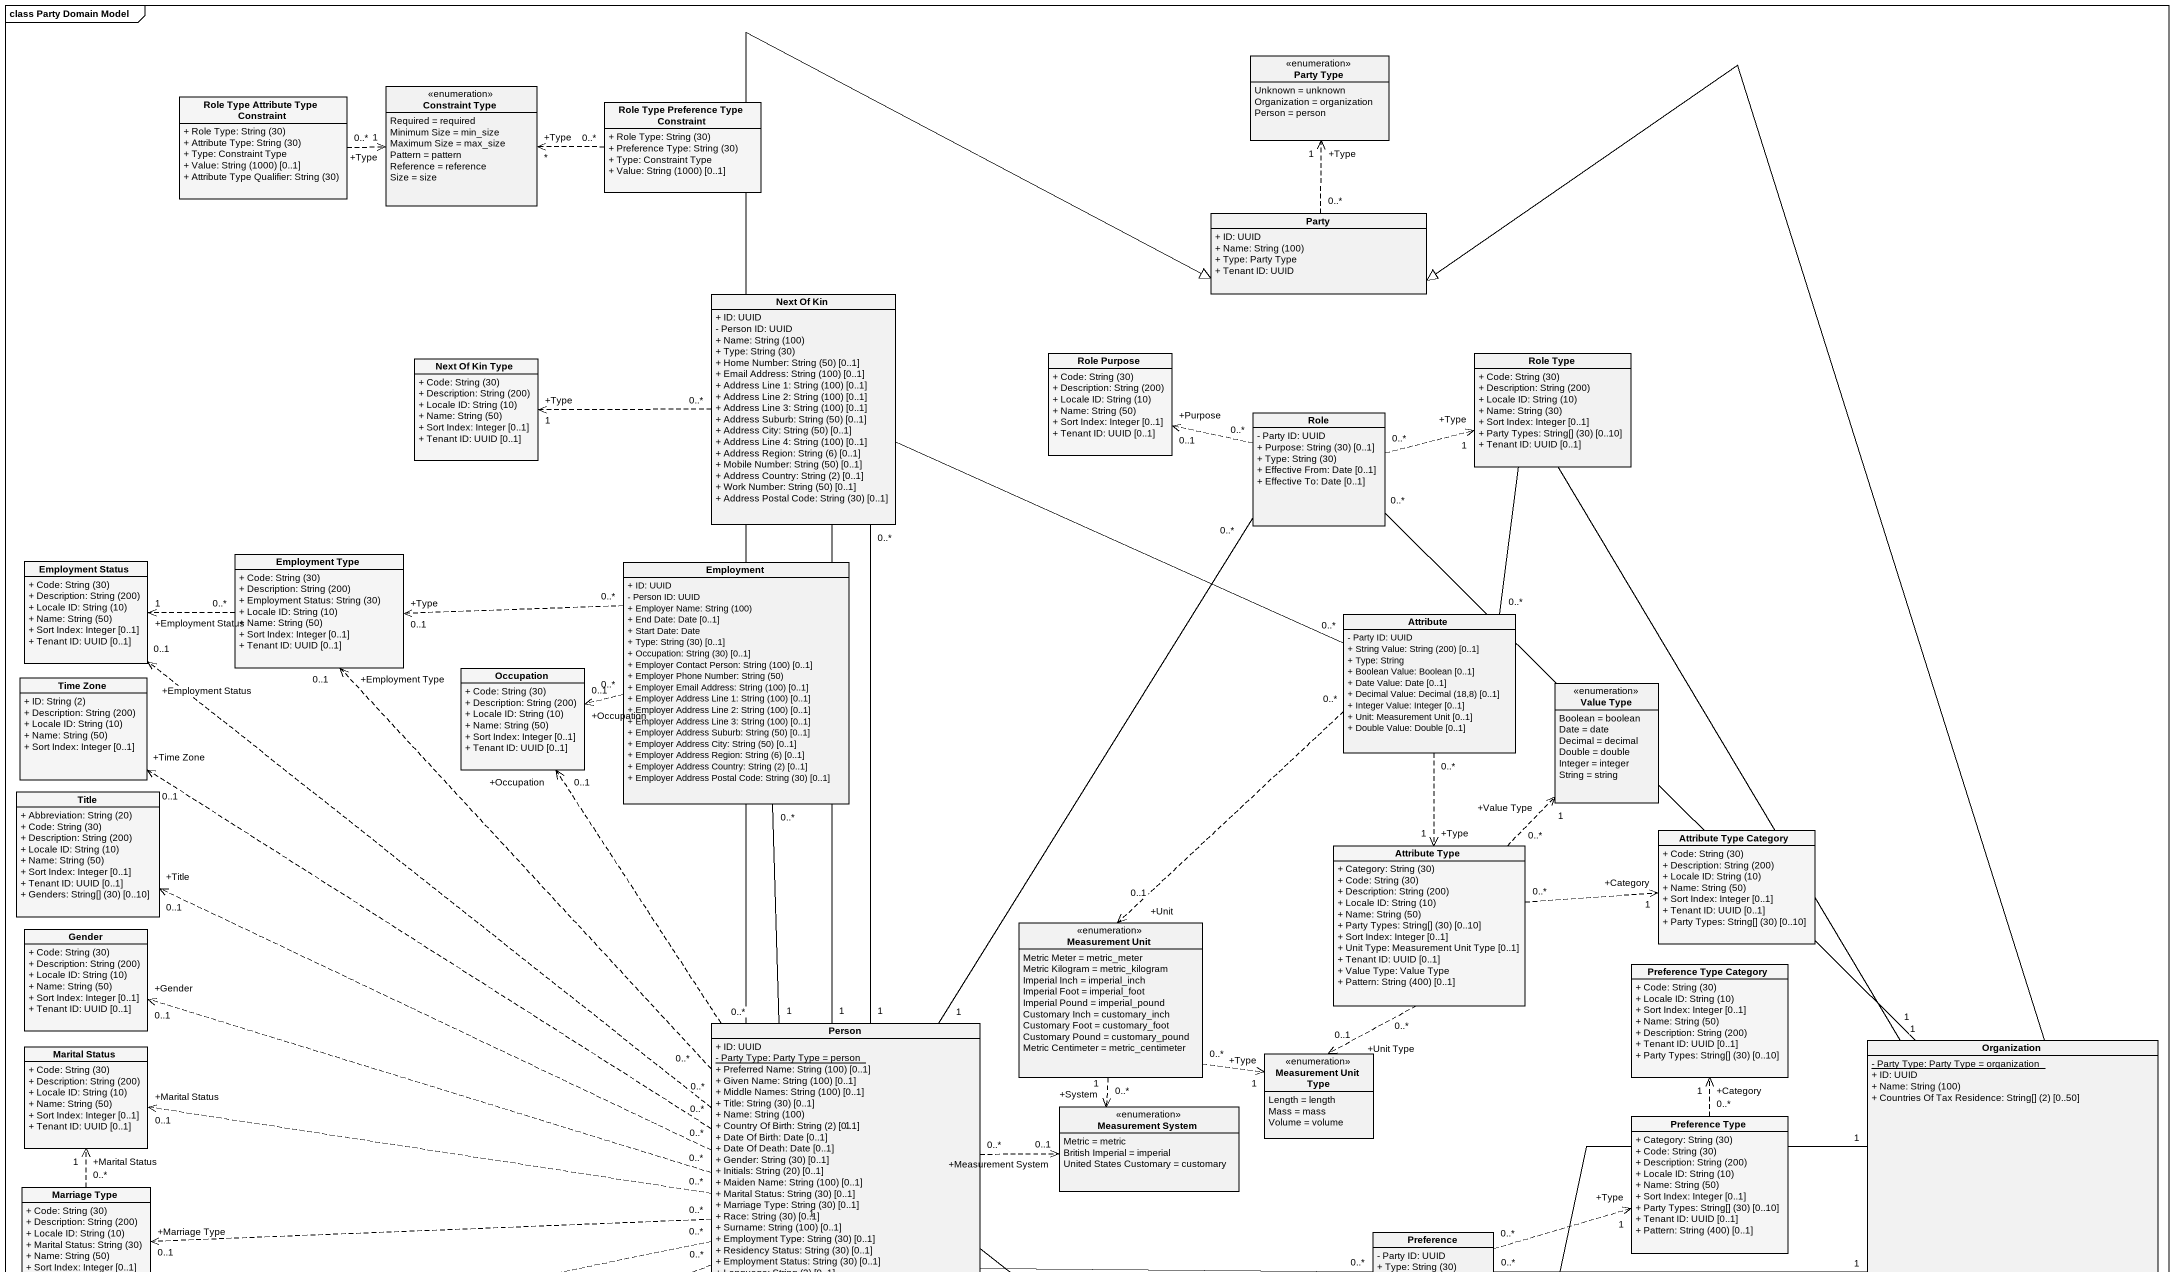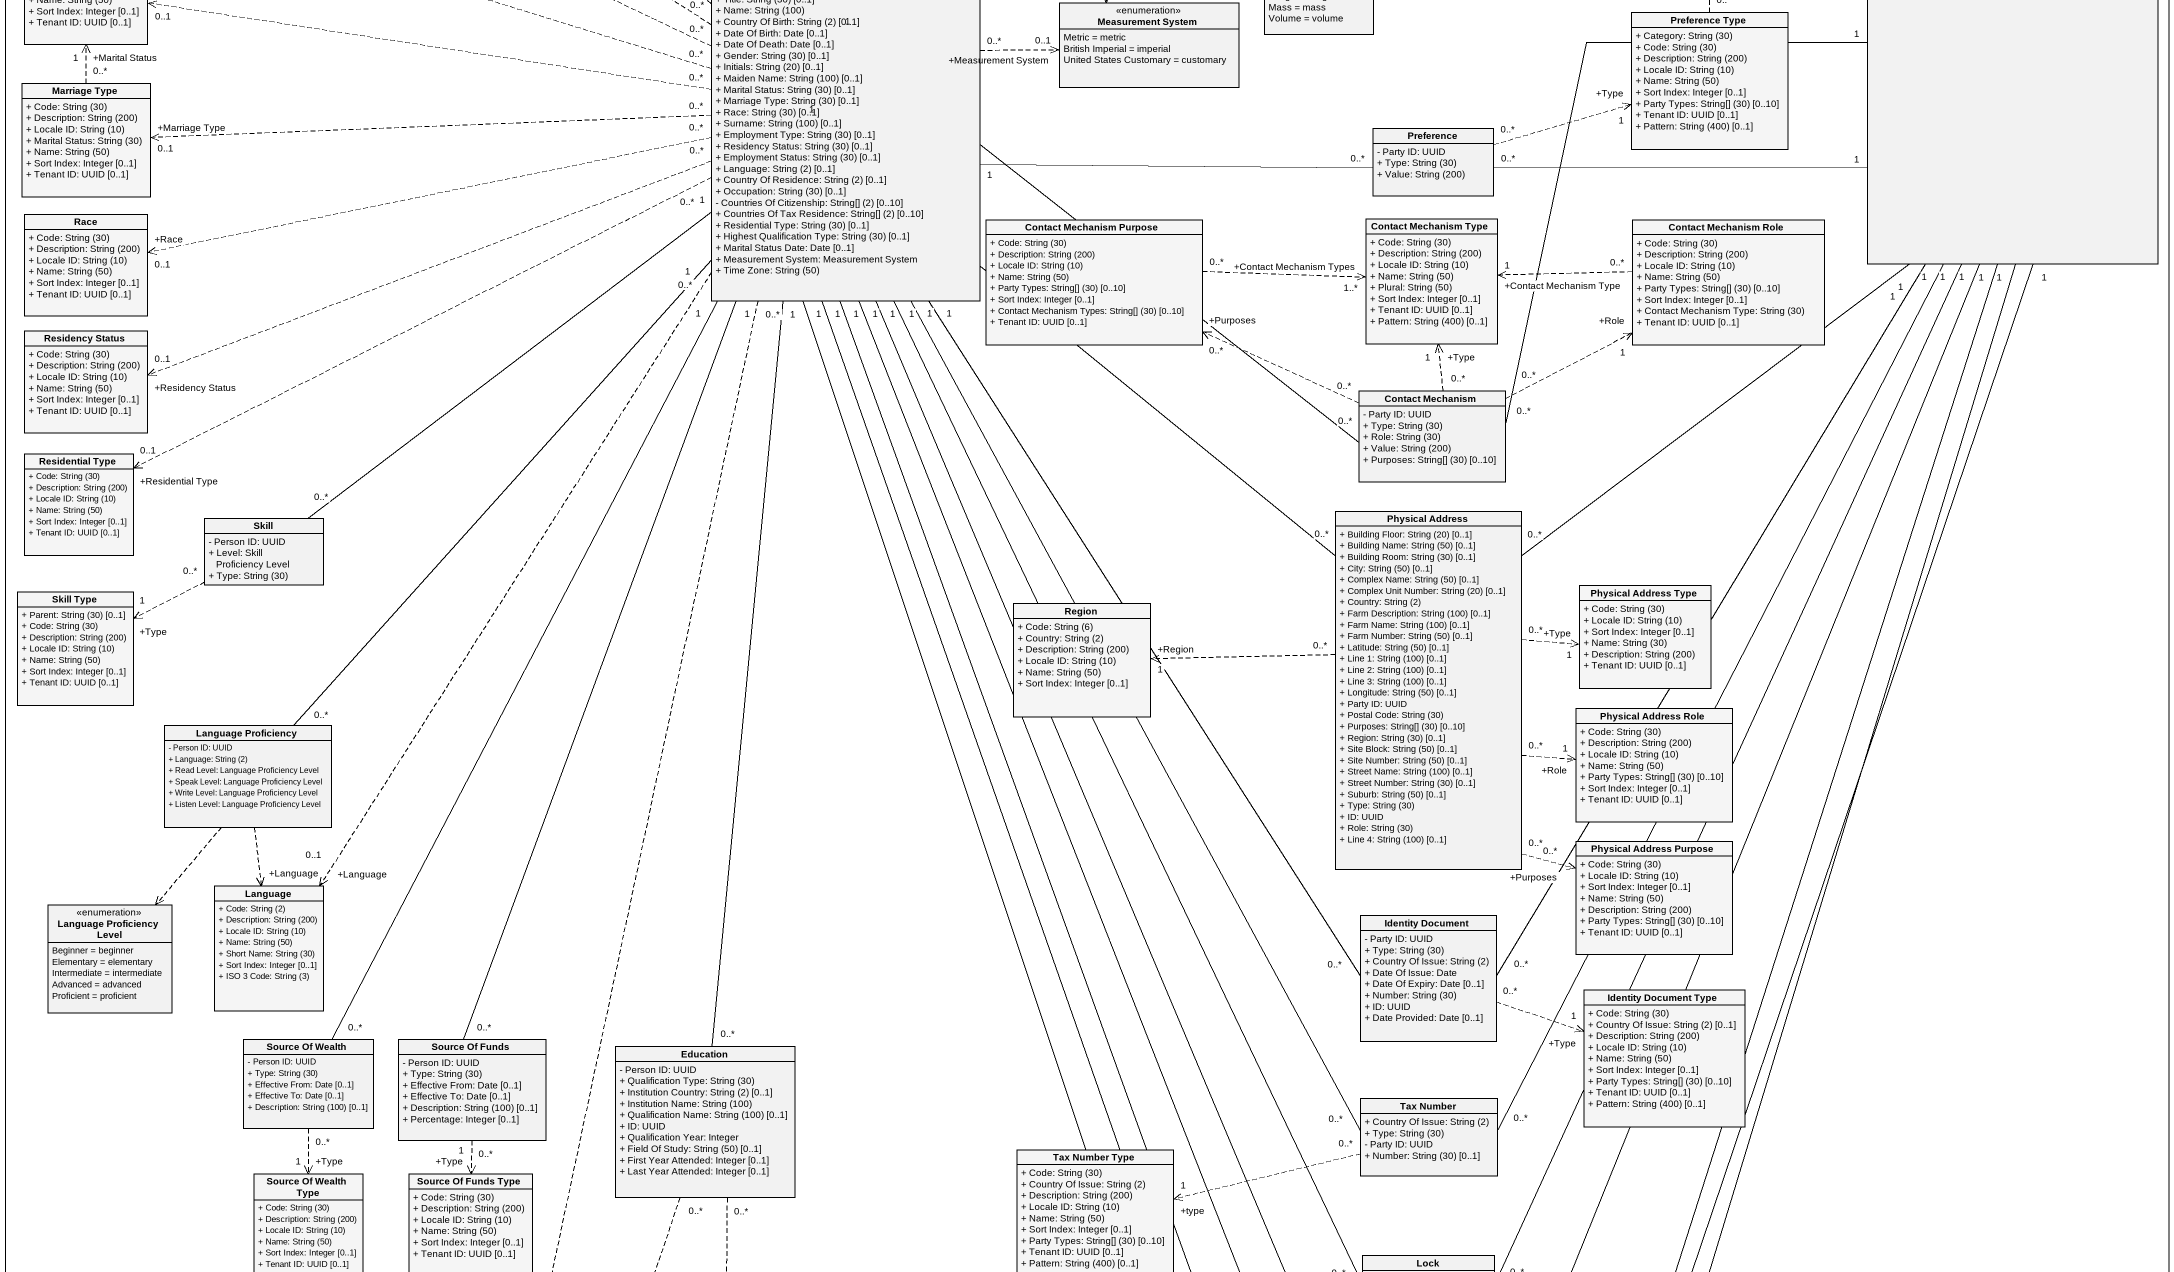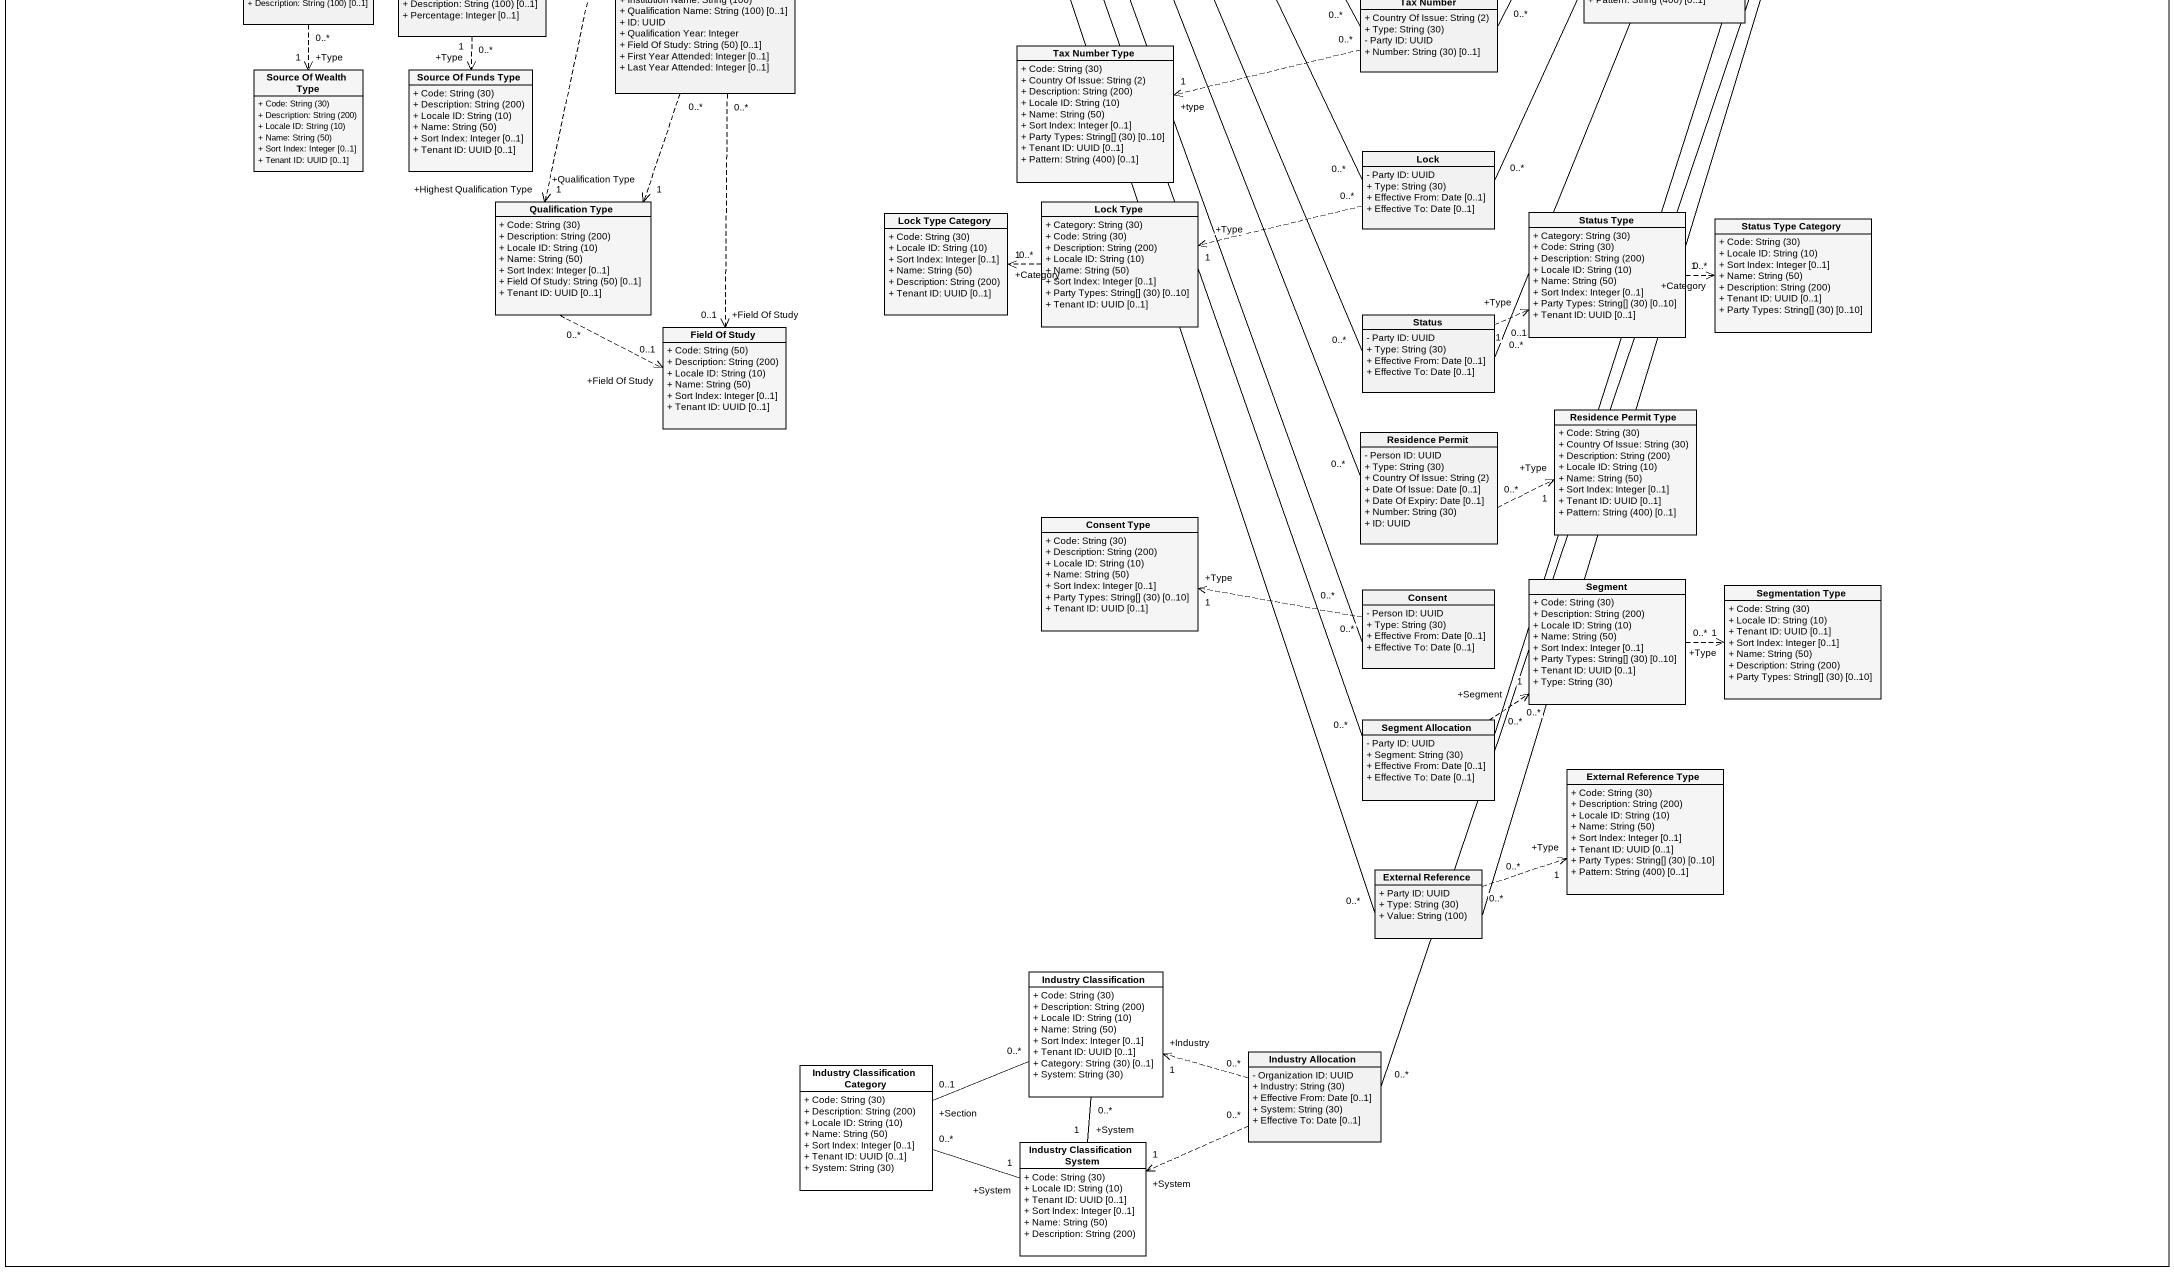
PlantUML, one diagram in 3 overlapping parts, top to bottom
@startuml
mainframe class Party Domain Model
hide circle
hide empty members
skinparam classAttributeIconSize 0
enum "Constraint Type" as Constraint_Type {
  Required = required
  Minimum Size = min_size
  Maximum Size = max_size
  Pattern = pattern
  Reference = reference
  Size = size
}
enum "Party Type" as Party_Type {
  Unknown = unknown
  Organization = organization
  Person = person
}
class "Role Type Attribute Type Constraint" as Role_Type_Attribute_Type #F5F5F5 {
  {field} + Role Type: String (30)
  {field} + Attribute Type: String (30)
  + Type: Constraint Type
  {field} + Value: String (1000) [0..1]
  {field} + Attribute Type Qualifier: String (30)
}
class "Role Type Preference Type Constraint" as Role_Type_Preference_Type #F5F5F5 {
  {field} + Role Type: String (30)
  {field} + Preference Type: String (30)
  + Type: Constraint Type
  {field} + Value: String (1000) [0..1]
}
class Party {
  + ID: UUID
  {field} + Name: String (100)
  + Type: Party Type
  + Tenant ID: UUID
}
class "Next Of Kin" as Next_Of_Kin {
  + ID: UUID
  - Person ID: UUID
  {field} + Name: String (100)
  {field} + Type: String (30)
  {field} + Home Number: String (50) [0..1]
  {field} + Email Address: String (100) [0..1]
  {field} + Address Line 1: String (100) [0..1]
  {field} + Address Line 2: String (100) [0..1]
  {field} + Address Line 3: String (100) [0..1]
  {field} + Address Suburb: String (50) [0..1]
  {field} + Address City: String (50) [0..1]
  {field} + Address Line 4: String (100) [0..1]
  {field} + Address Region: String (6) [0..1]
  {field} + Mobile Number: String (50) [0..1]
  {field} + Address Country: String (2) [0..1]
  {field} + Work Number: String (50) [0..1]
  {field} + Address Postal Code: String (30) [0..1]
}
class "Next Of Kin Type" as Next_Of_Kin_Type #F5F5F5 {
  {field} + Code: String (30)
  {field} + Description: String (200)
  {field} + Locale ID: String (10)
  {field} + Name: String (50)
  + Sort Index: Integer [0..1]
  + Tenant ID: UUID [0..1]
}
class "Role Purpose" as Role_Purpose #F5F5F5 {
  {field} + Code: String (30)
  {field} + Description: String (200)
  {field} + Locale ID: String (10)
  {field} + Name: String (50)
  + Sort Index: Integer [0..1]
  + Tenant ID: UUID [0..1]
}
class "Role Type" as Role_Type {
  {field} + Code: String (30)
  {field} + Description: String (200)
  {field} + Locale ID: String (10)
  {field} + Name: String (30)
  + Sort Index: Integer [0..1]
  {field} + Party Types: String[] (30) [0..10]
  + Tenant ID: UUID [0..1]
}
class Role {
  - Party ID: UUID
  {field} + Purpose: String (30) [0..1]
  {field} + Type: String (30)
  + Effective From: Date [0..1]
  + Effective To: Date [0..1]
}
class "Employment Status" as Employment_Status #F5F5F5 {
  {field} + Code: String (30)
  {field} + Description: String (200)
  {field} + Locale ID: String (10)
  {field} + Name: String (50)
  + Sort Index: Integer [0..1]
  + Tenant ID: UUID [0..1]
}
class "Employment Type" as Employment_Type #F5F5F5 {
  {field} + Code: String (30)
  {field} + Description: String (200)
  {field} + Employment Status: String (30)
  {field} + Locale ID: String (10)
  {field} + Name: String (50)
  + Sort Index: Integer [0..1]
  + Tenant ID: UUID [0..1]
}
class Employment {
  + ID: UUID
  - Person ID: UUID
  {field} + Employer Name: String (100)
  + End Date: Date [0..1]
  + Start Date: Date
  {field} + Type: String (30) [0..1]
  {field} + Occupation: String (30) [0..1]
  {field} + Employer Contact Person: String (100) [0..1]
  {field} + Employer Phone Number: String (50)
  {field} + Employer Email Address: String (100) [0..1]
  {field} + Employer Address Line 1: String (100) [0..1]
  {field} + Employer Address Line 2: String (100) [0..1]
  {field} + Employer Address Line 3: String (100) [0..1]
  {field} + Employer Address Suburb: String (50) [0..1]
  {field} + Employer Address City: String (50) [0..1]
  {field} + Employer Address Region: String (6) [0..1]
  {field} + Employer Address Country: String (2) [0..1]
  {field} + Employer Address Postal Code: String (30) [0..1]
}
class Attribute {
  - Party ID: UUID
  {field} + String Value: String (200) [0..1]
  + Type: String
  + Boolean Value: Boolean [0..1]
  + Date Value: Date [0..1]
  {field} + Decimal Value: Decimal (18,8) [0..1]
  + Integer Value: Integer [0..1]
  + Unit: Measurement Unit [0..1]
  + Double Value: Double [0..1]
}
class "Time Zone" as Time_Zone #F5F5F5 {
  {field} + ID: String (2)
  {field} + Description: String (200)
  {field} + Locale ID: String (10)
  {field} + Name: String (50)
  + Sort Index: Integer [0..1]
}
class Occupation #F5F5F5 {
  {field} + Code: String (30)
  {field} + Description: String (200)
  {field} + Locale ID: String (10)
  {field} + Name: String (50)
  + Sort Index: Integer [0..1]
  + Tenant ID: UUID [0..1]
}
enum "Value Type" as Value_Type {
  Boolean = boolean
  Date = date
  Decimal = decimal
  Double = double
  Integer = integer
  String = string
}
class "Title" as Title_ #F5F5F5 {
  {field} + Abbreviation: String (20)
  {field} + Code: String (30)
  {field} + Description: String (200)
  {field} + Locale ID: String (10)
  {field} + Name: String (50)
  + Sort Index: Integer [0..1]
  + Tenant ID: UUID [0..1]
  {field} + Genders: String[] (30) [0..10]
}
class "Attribute Type" as Attribute_Type #F5F5F5 {
  {field} + Category: String (30)
  {field} + Code: String (30)
  {field} + Description: String (200)
  {field} + Locale ID: String (10)
  {field} + Name: String (50)
  {field} + Party Types: String[] (30) [0..10]
  + Sort Index: Integer [0..1]
  + Unit Type: Measurement Unit Type [0..1]
  + Tenant ID: UUID [0..1]
  + Value Type: Value Type
  {field} + Pattern: String (400) [0..1]
}
class "Attribute Type Category" as Attribute_Type_Category #F5F5F5 {
  {field} + Code: String (30)
  {field} + Description: String (200)
  {field} + Locale ID: String (10)
  {field} + Name: String (50)
  + Sort Index: Integer [0..1]
  + Tenant ID: UUID [0..1]
  {field} + Party Types: String[] (30) [0..10]
}
class Gender #F5F5F5 {
  {field} + Code: String (30)
  {field} + Description: String (200)
  {field} + Locale ID: String (10)
  {field} + Name: String (50)
  + Sort Index: Integer [0..1]
  + Tenant ID: UUID [0..1]
}
enum "Measurement Unit" as Measurement_Unit {
  Metric Meter = metric_meter
  Metric Kilogram = metric_kilogram
  Imperial Inch = imperial_inch
  Imperial Foot = imperial_foot
  Imperial Pound = imperial_pound
  Customary Inch = customary_inch
  Customary Foot = customary_foot
  Customary Pound = customary_pound
  Metric Centimeter = metric_centimeter
}
class "Preference Type Category" as Preference_Type_Category #F5F5F5 {
  {field} + Code: String (30)
  {field} + Locale ID: String (10)
  + Sort Index: Integer [0..1]
  {field} + Name: String (50)
  {field} + Description: String (200)
  + Tenant ID: UUID [0..1]
  {field} + Party Types: String[] (30) [0..10]
}
class "Marital Status" as Marital_Status #F5F5F5 {
  {field} + Code: String (30)
  {field} + Description: String (200)
  {field} + Locale ID: String (10)
  {field} + Name: String (50)
  + Sort Index: Integer [0..1]
  + Tenant ID: UUID [0..1]
}
class "Person" as Person_ {
  + ID: UUID
  {static} - Party Type: Party Type = person
  {field} + Preferred Name: String (100) [0..1]
  {field} + Given Name: String (100) [0..1]
  {field} + Middle Names: String (100) [0..1]
  {field} + Title: String (30) [0..1]
  {field} + Name: String (100)
  {field} + Country Of Birth: String (2) [0..1]
  + Date Of Birth: Date [0..1]
  + Date Of Death: Date [0..1]
  {field} + Gender: String (30) [0..1]
  {field} + Initials: String (20) [0..1]
  {field} + Maiden Name: String (100) [0..1]
  {field} + Marital Status: String (30) [0..1]
  {field} + Marriage Type: String (30) [0..1]
  {field} + Race: String (30) [0..1]
  {field} + Surname: String (100) [0..1]
  {field} + Employment Type: String (30) [0..1]
  {field} + Residency Status: String (30) [0..1]
  {field} + Employment Status: String (30) [0..1]
  {field} + Language: String (2) [0..1]
  {field} + Country Of Residence: String (2) [0..1]
  {field} + Occupation: String (30) [0..1]
  {field} - Countries Of Citizenship: String[] (2) [0..10]
  {field} + Countries Of Tax Residence: String[] (2) [0..10]
  {field} + Residential Type: String (30) [0..1]
  {field} + Highest Qualification Type: String (30) [0..1]
  + Marital Status Date: Date [0..1]
  + Measurement System: Measurement System
  {field} + Time Zone: String (50)
}
enum "Measurement Unit Type" as Measurement_Unit_Type {
  Length = length
  Mass = mass
  Volume = volume
}
class Organization {
  {static} - Party Type: Party Type = organization
  + ID: UUID
  {field} + Name: String (100)
  {field} + Countries Of Tax Residence: String[] (2) [0..50]
}
enum "Measurement System" as Measurement_System {
  Metric = metric
  British Imperial = imperial
  United States Customary = customary
}
class "Preference Type" as Preference_Type #F5F5F5 {
  {field} + Category: String (30)
  {field} + Code: String (30)
  {field} + Description: String (200)
  {field} + Locale ID: String (10)
  {field} + Name: String (50)
  + Sort Index: Integer [0..1]
  {field} + Party Types: String[] (30) [0..10]
  + Tenant ID: UUID [0..1]
  {field} + Pattern: String (400) [0..1]
}
class "Marriage Type" as Marriage_Type #F5F5F5 {
  {field} + Code: String (30)
  {field} + Description: String (200)
  {field} + Locale ID: String (10)
  {field} + Marital Status: String (30)
  {field} + Name: String (50)
  + Sort Index: Integer [0..1]
  + Tenant ID: UUID [0..1]
}
class Preference {
  - Party ID: UUID
  {field} + Type: String (30)
  {field} + Value: String (200)
}
class Race #F5F5F5 {
  {field} + Code: String (30)
  {field} + Description: String (200)
  {field} + Locale ID: String (10)
  {field} + Name: String (50)
  + Sort Index: Integer [0..1]
  + Tenant ID: UUID [0..1]
}
class "Contact Mechanism Purpose" as Contact_Mechanism_Purpose #F5F5F5 {
  {field} + Code: String (30)
  {field} + Description: String (200)
  {field} + Locale ID: String (10)
  {field} + Name: String (50)
  {field} + Party Types: String[] (30) [0..10]
  + Sort Index: Integer [0..1]
  {field} + Contact Mechanism Types: String[] (30) [0..10]
  + Tenant ID: UUID [0..1]
}
class "Contact Mechanism Type" as Contact_Mechanism_Type #F5F5F5 {
  {field} + Code: String (30)
  {field} + Description: String (200)
  {field} + Locale ID: String (10)
  {field} + Name: String (50)
  {field} + Plural: String (50)
  + Sort Index: Integer [0..1]
  + Tenant ID: UUID [0..1]
  {field} + Pattern: String (400) [0..1]
}
class "Contact Mechanism Role" as Contact_Mechanism_Role #F5F5F5 {
  {field} + Code: String (30)
  {field} + Description: String (200)
  {field} + Locale ID: String (10)
  {field} + Name: String (50)
  {field} + Party Types: String[] (30) [0..10]
  + Sort Index: Integer [0..1]
  {field} + Contact Mechanism Type: String (30)
  + Tenant ID: UUID [0..1]
}
class "Residency Status" as Residency_Status #F5F5F5 {
  {field} + Code: String (30)
  {field} + Description: String (200)
  {field} + Locale ID: String (10)
  {field} + Name: String (50)
  + Sort Index: Integer [0..1]
  + Tenant ID: UUID [0..1]
}
class "Contact Mechanism" as Contact_Mechanism {
  - Party ID: UUID
  {field} + Type: String (30)
  {field} + Role: String (30)
  {field} + Value: String (200)
  {field} + Purposes: String[] (30) [0..10]
}
class "Residential Type" as Residential_Type #F5F5F5 {
  {field} + Code: String (30)
  {field} + Description: String (200)
  {field} + Locale ID: String (10)
  {field} + Name: String (50)
  + Sort Index: Integer [0..1]
  + Tenant ID: UUID [0..1]
}
class "Physical Address" as Physical_Address {
  {field} + Building Floor: String (20) [0..1]
  {field} + Building Name: String (50) [0..1]
  {field} + Building Room: String (30) [0..1]
  {field} + City: String (50) [0..1]
  {field} + Complex Name: String (50) [0..1]
  {field} + Complex Unit Number: String (20) [0..1]
  {field} + Country: String (2)
  {field} + Farm Description: String (100) [0..1]
  {field} + Farm Name: String (100) [0..1]
  {field} + Farm Number: String (50) [0..1]
  {field} + Latitude: String (50) [0..1]
  {field} + Line 1: String (100) [0..1]
  {field} + Line 2: String (100) [0..1]
  {field} + Line 3: String (100) [0..1]
  {field} + Longitude: String (50) [0..1]
  + Party ID: UUID
  {field} + Postal Code: String (30)
  {field} + Purposes: String[] (30) [0..10]
  {field} + Region: String (30) [0..1]
  {field} + Site Block: String (50) [0..1]
  {field} + Site Number: String (50) [0..1]
  {field} + Street Name: String (100) [0..1]
  {field} + Street Number: String (30) [0..1]
  {field} + Suburb: String (50) [0..1]
  {field} + Type: String (30)
  + ID: UUID
  {field} + Role: String (30)
  {field} + Line 4: String (100) [0..1]
}
class Skill {
  - Person ID: UUID
  + Level: Skill Proficiency Level
  {field} + Type: String (30)
}
class "Skill Type" as Skill_Type #F5F5F5 {
  {field} + Parent: String (30) [0..1]
  {field} + Code: String (30)
  {field} + Description: String (200)
  {field} + Locale ID: String (10)
  {field} + Name: String (50)
  + Sort Index: Integer [0..1]
  + Tenant ID: UUID [0..1]
}
class "Physical Address Type" as Physical_Address_Type #F5F5F5 {
  {field} + Code: String (30)
  {field} + Locale ID: String (10)
  + Sort Index: Integer [0..1]
  {field} + Name: String (30)
  {field} + Description: String (200)
  + Tenant ID: UUID [0..1]
}
class Region #F5F5F5 {
  {field} + Code: String (6)
  {field} + Country: String (2)
  {field} + Description: String (200)
  {field} + Locale ID: String (10)
  {field} + Name: String (50)
  + Sort Index: Integer [0..1]
}
class "Physical Address Role" as Physical_Address_Role #F5F5F5 {
  {field} + Code: String (30)
  {field} + Description: String (200)
  {field} + Locale ID: String (10)
  {field} + Name: String (50)
  {field} + Party Types: String[] (30) [0..10]
  + Sort Index: Integer [0..1]
  + Tenant ID: UUID [0..1]
}
class "Language Proficiency" as Language_Proficiency {
  - Person ID: UUID
  {field} + Language: String (2)
  + Read Level: Language Proficiency Level
  + Speak Level: Language Proficiency Level
  + Write Level: Language Proficiency Level
  + Listen Level: Language Proficiency Level
}
class "Physical Address Purpose" as Physical_Address_Purpose #F5F5F5 {
  {field} + Code: String (30)
  {field} + Locale ID: String (10)
  + Sort Index: Integer [0..1]
  {field} + Name: String (50)
  {field} + Description: String (200)
  {field} + Party Types: String[] (30) [0..10]
  + Tenant ID: UUID [0..1]
}
enum "Language Proficiency Level" as Language_Proficiency_Level {
  Beginner = beginner
  Elementary = elementary
  Intermediate = intermediate
  Advanced = advanced
  Proficient = proficient
}
class Language #F5F5F5 {
  {field} + Code: String (2)
  {field} + Description: String (200)
  {field} + Locale ID: String (10)
  {field} + Name: String (50)
  {field} + Short Name: String (30)
  + Sort Index: Integer [0..1]
  {field} + ISO 3 Code: String (3)
}
class "Identity Document" as Identity_Document {
  - Party ID: UUID
  {field} + Type: String (30)
  {field} + Country Of Issue: String (2)
  + Date Of Issue: Date
  + Date Of Expiry: Date [0..1]
  {field} + Number: String (30)
  + ID: UUID
  + Date Provided: Date [0..1]
}
class "Identity Document Type" as Identity_Document_Type #F5F5F5 {
  {field} + Code: String (30)
  {field} + Country Of Issue: String (2) [0..1]
  {field} + Description: String (200)
  {field} + Locale ID: String (10)
  {field} + Name: String (50)
  + Sort Index: Integer [0..1]
  {field} + Party Types: String[] (30) [0..10]
  + Tenant ID: UUID [0..1]
  {field} + Pattern: String (400) [0..1]
}
class "Source Of Wealth" as Source_Of_Wealth {
  - Person ID: UUID
  {field} + Type: String (30)
  + Effective From: Date [0..1]
  + Effective To: Date [0..1]
  {field} + Description: String (100) [0..1]
}
class "Source Of Funds" as Source_Of_Funds {
  - Person ID: UUID
  {field} + Type: String (30)
  + Effective From: Date [0..1]
  + Effective To: Date [0..1]
  {field} + Description: String (100) [0..1]
  + Percentage: Integer [0..1]
}
class Education {
  - Person ID: UUID
  {field} + Qualification Type: String (30)
  {field} + Institution Country: String (2) [0..1]
  {field} + Institution Name: String (100)
  {field} + Qualification Name: String (100) [0..1]
  + ID: UUID
  + Qualification Year: Integer
  {field} + Field Of Study: String (50) [0..1]
  + First Year Attended: Integer [0..1]
  + Last Year Attended: Integer [0..1]
}
class "Tax Number" as Tax_Number {
  {field} + Country Of Issue: String (2)
  {field} + Type: String (30)
  - Party ID: UUID
  {field} + Number: String (30) [0..1]
}
class "Tax Number Type" as Tax_Number_Type #F5F5F5 {
  {field} + Code: String (30)
  {field} + Country Of Issue: String (2)
  {field} + Description: String (200)
  {field} + Locale ID: String (10)
  {field} + Name: String (50)
  + Sort Index: Integer [0..1]
  {field} + Party Types: String[] (30) [0..10]
  + Tenant ID: UUID [0..1]
  {field} + Pattern: String (400) [0..1]
}
class "Source Of Wealth Type" as Source_Of_Wealth_Type #F5F5F5 {
  {field} + Code: String (30)
  {field} + Description: String (200)
  {field} + Locale ID: String (10)
  {field} + Name: String (50)
  + Sort Index: Integer [0..1]
  + Tenant ID: UUID [0..1]
}
class "Source Of Funds Type" as Source_Of_Funds_Type #F5F5F5 {
  {field} + Code: String (30)
  {field} + Description: String (200)
  {field} + Locale ID: String (10)
  {field} + Name: String (50)
  + Sort Index: Integer [0..1]
  + Tenant ID: UUID [0..1]
}
class Lock {
  - Party ID: UUID
  {field} + Type: String (30)
  + Effective From: Date [0..1]
  + Effective To: Date [0..1]
}
class "Qualification Type" as Qualification_Type #F5F5F5 {
  {field} + Code: String (30)
  {field} + Description: String (200)
  {field} + Locale ID: String (10)
  {field} + Name: String (50)
  + Sort Index: Integer [0..1]
  {field} + Field Of Study: String (50) [0..1]
  + Tenant ID: UUID [0..1]
}
class "Lock Type Category" as Lock_Type_Category #F5F5F5 {
  {field} + Code: String (30)
  {field} + Locale ID: String (10)
  + Sort Index: Integer [0..1]
  {field} + Name: String (50)
  {field} + Description: String (200)
  + Tenant ID: UUID [0..1]
}
class "Lock Type" as Lock_Type #F5F5F5 {
  {field} + Category: String (30)
  {field} + Code: String (30)
  {field} + Description: String (200)
  {field} + Locale ID: String (10)
  {field} + Name: String (50)
  + Sort Index: Integer [0..1]
  {field} + Party Types: String[] (30) [0..10]
  + Tenant ID: UUID [0..1]
}
class "Status Type" as Status_Type #F5F5F5 {
  {field} + Category: String (30)
  {field} + Code: String (30)
  {field} + Description: String (200)
  {field} + Locale ID: String (10)
  {field} + Name: String (50)
  + Sort Index: Integer [0..1]
  {field} + Party Types: String[] (30) [0..10]
  + Tenant ID: UUID [0..1]
}
class "Status Type Category" as Status_Type_Category #F5F5F5 {
  {field} + Code: String (30)
  {field} + Locale ID: String (10)
  + Sort Index: Integer [0..1]
  {field} + Name: String (50)
  {field} + Description: String (200)
  + Tenant ID: UUID [0..1]
  {field} + Party Types: String[] (30) [0..10]
}
class "Field Of Study" as Field_Of_Study #F5F5F5 {
  {field} + Code: String (50)
  {field} + Description: String (200)
  {field} + Locale ID: String (10)
  {field} + Name: String (50)
  + Sort Index: Integer [0..1]
  + Tenant ID: UUID [0..1]
}
class Status {
  - Party ID: UUID
  {field} + Type: String (30)
  + Effective From: Date [0..1]
  + Effective To: Date [0..1]
}
class "Residence Permit Type" as Residence_Permit_Type #F5F5F5 {
  {field} + Code: String (30)
  {field} + Country Of Issue: String (30)
  {field} + Description: String (200)
  {field} + Locale ID: String (10)
  {field} + Name: String (50)
  + Sort Index: Integer [0..1]
  + Tenant ID: UUID [0..1]
  {field} + Pattern: String (400) [0..1]
}
class "Residence Permit" as Residence_Permit {
  - Person ID: UUID
  {field} + Type: String (30)
  {field} + Country Of Issue: String (2)
  + Date Of Issue: Date [0..1]
  + Date Of Expiry: Date [0..1]
  {field} + Number: String (30)
  + ID: UUID
}
class "Consent Type" as Consent_Type #F5F5F5 {
  {field} + Code: String (30)
  {field} + Description: String (200)
  {field} + Locale ID: String (10)
  {field} + Name: String (50)
  + Sort Index: Integer [0..1]
  {field} + Party Types: String[] (30) [0..10]
  + Tenant ID: UUID [0..1]
}
class Segment #F5F5F5 {
  {field} + Code: String (30)
  {field} + Description: String (200)
  {field} + Locale ID: String (10)
  {field} + Name: String (50)
  + Sort Index: Integer [0..1]
  {field} + Party Types: String[] (30) [0..10]
  + Tenant ID: UUID [0..1]
  {field} + Type: String (30)
}
class Consent {
  - Person ID: UUID
  {field} + Type: String (30)
  + Effective From: Date [0..1]
  + Effective To: Date [0..1]
}
class "Segmentation Type" as Segmentation_Type #F5F5F5 {
  {field} + Code: String (30)
  {field} + Locale ID: String (10)
  + Tenant ID: UUID [0..1]
  + Sort Index: Integer [0..1]
  {field} + Name: String (50)
  {field} + Description: String (200)
  {field} + Party Types: String[] (30) [0..10]
}
class "Segment Allocation" as Segment_Allocation {
  - Party ID: UUID
  {field} + Segment: String (30)
  + Effective From: Date [0..1]
  + Effective To: Date [0..1]
}
class "External Reference Type" as External_Reference_Type #F5F5F5 {
  {field} + Code: String (30)
  {field} + Description: String (200)
  {field} + Locale ID: String (10)
  {field} + Name: String (50)
  + Sort Index: Integer [0..1]
  + Tenant ID: UUID [0..1]
  {field} + Party Types: String[] (30) [0..10]
  {field} + Pattern: String (400) [0..1]
}
class "External Reference" as External_Reference {
  + Party ID: UUID
  {field} + Type: String (30)
  {field} + Value: String (100)
}
class "Industry Classification" as Industry_Classification #FFFFFF {
  {field} + Code: String (30)
  {field} + Description: String (200)
  {field} + Locale ID: String (10)
  {field} + Name: String (50)
  + Sort Index: Integer [0..1]
  + Tenant ID: UUID [0..1]
  {field} + Category: String (30) [0..1]
  {field} + System: String (30)
}
class "Industry Classification Category" as Industry_Classification_2 #FFFFFF {
  {field} + Code: String (30)
  {field} + Description: String (200)
  {field} + Locale ID: String (10)
  {field} + Name: String (50)
  + Sort Index: Integer [0..1]
  + Tenant ID: UUID [0..1]
  {field} + System: String (30)
}
class "Industry Allocation" as Industry_Allocation {
  - Organization ID: UUID
  {field} + Industry: String (30)
  + Effective From: Date [0..1]
  {field} + System: String (30)
  + Effective To: Date [0..1]
}
class "Industry Classification System" as Industry_Classification_3 #FFFFFF {
  {field} + Code: String (30)
  {field} + Locale ID: String (10)
  + Tenant ID: UUID [0..1]
  + Sort Index: Integer [0..1]
  {field} + Name: String (50)
  {field} + Description: String (200)
}
Role_Type_Attribute_Type "0..*" .right.> "+Type\n1" Constraint_Type
Role_Type_Preference_Type "0..*" .left.> "+Type\n*" Constraint_Type
Party "0..*" .up.> "+Type\n1" Party_Type
Next_Of_Kin "0..*" .left.> "+Type\n1" Next_Of_Kin_Type
Role "0..*" .left.> "+Purpose\n0..1" Role_Purpose
Role "0..*" .right.> "+Type\n1" Role_Type
Employment_Type "0..*" .left.> "+Employment Status\n1" Employment_Status
Employment "0..*" .left.> "+Type\n0..1" Employment_Type
Employment "0..*" .left.> "+Occupation\n0..1" Occupation
Attribute "0..*" ..> "+Type\n1" Attribute_Type
Attribute "0..*" ..> "+Unit\n0..1" Measurement_Unit
Attribute_Type "0..*" .up.> "+Value Type\n1" Value_Type
Attribute_Type "0..*" .right.> "+Category\n1" Attribute_Type_Category
Attribute_Type "0..*" ..> "+Unit Type\n0..1" Measurement_Unit_Type
Measurement_Unit "0..*" .right.> "+Type\n1" Measurement_Unit_Type
Measurement_Unit "0..*" ..> "+System\n1" Measurement_System
Person_ -up-|> Party
Person_ "1" -up- "0..*" Next_Of_Kin
Person_ "1" -up- "0..*" Role
Person_ "0..*" .up.> "+Employment Status\n0..1" Employment_Status
Person_ "0..*" .up.> "+Employment Type\n0..1" Employment_Type
Person_ "1" -up- "0..*" Employment
Person_ "1" -up- "0..*" Attribute
Person_ "0..*" .up.> "+Time Zone\n0..1" Time_Zone
Person_ "0..*" .up.> "+Occupation\n0..1" Occupation
Person_ "0..*" .left.> "+Title\n0..1" Title_
Person_ "0..*" .left.> "+Gender\n0..1" Gender
Person_ "0..*" .left.> "+Marital Status\n0..1" Marital_Status
Person_ "0..*" .right.> "+Measurement System\n0..1" Measurement_System
Person_ "0..*" .left.> "+Marriage Type\n0..1" Marriage_Type
Person_ "1" -right- "0..*" Preference
Person_ "0..*" .left.> "+Race\n0..1" Race
Person_ "0..*" .left.> "+Residency Status\n0..1" Residency_Status
Person_ "1" -right- "0..*" Contact_Mechanism
Person_ "0..*" .left.> "+Residential Type\n0..1" Residential_Type
Person_ "1" -- "0..*" Physical_Address
Person_ "1" -- "0..*" Skill
Person_ "1" -- "0..*" Language_Proficiency
Person_ "0..*" ..> "+Language\n0..1" Language
Person_ "1" -- "0..*" Identity_Document
Person_ "1" -- "0..*" Source_Of_Wealth
Person_ "1" -- "0..*" Source_Of_Funds
Person_ "1" -- "0..*" Education
Person_ "1" -- "0..*" Tax_Number
Person_ "1" -- "0..*" Lock
Person_ "0..*" ..> "+Highest Qualification Type\n1" Qualification_Type
Person_ "1" -- "0..*" Status
Person_ "1" -- "0..*" Residence_Permit
Person_ "1" -- "0..*" Consent
Person_ "1" -- "0..*" Segment_Allocation
Person_ "1" -- "0..*" External_Reference
Organization -up-|> Party
Organization "1" -up- "0..*" Role
Organization "1" -up- "0..*" Attribute
Organization "1" -left- "0..*" Preference
Organization "1" -left- "0..*" Contact_Mechanism
Organization "1" -- "0..*" Physical_Address
Organization "1" -- "0..*" Identity_Document
Organization "1" -- "0..*" Tax_Number
Organization "1" -- "0..*" Lock
Organization "1" -- "0..*" Status
Organization "1" -- "0..*" Segment_Allocation
Organization "1" -- "0..*" External_Reference
Preference_Type "0..*" .up.> "+Category\n1" Preference_Type_Category
Marriage_Type "0..*" .up.> "+Marital Status\n1" Marital_Status
Preference "0..*" .right.> "+Type\n1" Preference_Type
Contact_Mechanism_Purpose "0..*" .right.> "+Contact Mechanism Types\n1..*" Contact_Mechanism_Type
Contact_Mechanism_Role "0..*" .left.> "+Contact Mechanism Type\n1" Contact_Mechanism_Type
Contact_Mechanism "0..*" .left.> "+Purposes\n0..*" Contact_Mechanism_Purpose
Contact_Mechanism "0..*" .up.> "+Type\n1" Contact_Mechanism_Type
Contact_Mechanism "0..*" .right.> "+Role\n1" Contact_Mechanism_Role
Physical_Address "0..*" .right.> "+Type\n1" Physical_Address_Type
Physical_Address "0..*" .left.> "+Region\n1" Region
Physical_Address "0..*" .right.> "+Role\n1" Physical_Address_Role
Physical_Address "0..*" ..> "+Purposes\n0..*" Physical_Address_Purpose
Skill "0..*" .left.> "+Type\n1" Skill_Type
Language_Proficiency ..> Language_Proficiency_Level
Language_Proficiency ..> "+Language" Language
Identity_Document "0..*" .right.> "+Type\n1" Identity_Document_Type
Source_Of_Wealth "0..*" ..> "+Type\n1" Source_Of_Wealth_Type
Source_Of_Funds "0..*" ..> "+Type\n1" Source_Of_Funds_Type
Education "0..*" ..> "+Qualification Type\n1" Qualification_Type
Education "0..*" ..> "+Field Of Study\n0..1" Field_Of_Study
Tax_Number "0..*" .left.> "+type\n1" Tax_Number_Type
Lock "0..*" .left.> "+Type\n1" Lock_Type
Qualification_Type "0..*" ..> "+Field Of Study\n0..1" Field_Of_Study
Lock_Type "0..*" .left.> "+Category\n1" Lock_Type_Category
Status_Type "0..*" .right.> "+Category\n1" Status_Type_Category
Status "0..1" .right.> "+Type\n1" Status_Type
Residence_Permit "0..*" .right.> "+Type\n1" Residence_Permit_Type
Segment "0..*" .right.> "+Type\n1" Segmentation_Type
Consent "0..*" .left.> "+Type\n1" Consent_Type
Segment_Allocation "0..*" .up.> "+Segment\n1" Segment
External_Reference "0..*" .right.> "+Type\n1" External_Reference_Type
Industry_Classification "0..*" -left- "+Section\n0..1" Industry_Classification_2
Industry_Classification "0..*" -- "+System\n1" Industry_Classification_3
Industry_Allocation "0..*" -up- "1" Organization
Industry_Allocation "0..*" .left.> "+Industry\n1" Industry_Classification
Industry_Allocation "0..*" .left.> "+System\n1" Industry_Classification_3
Industry_Classification_3 "+System\n1" -left- "0..*" Industry_Classification_2
@enduml
